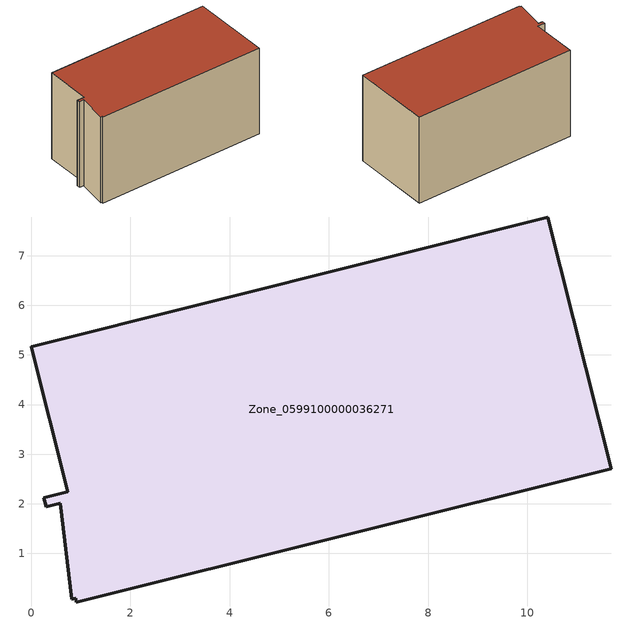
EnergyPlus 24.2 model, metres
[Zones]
Zone_0599100000036271
 floor ground (C_G): 0.31,1.94 0.26,2.12 0.74,2.24 0,5.16 10.42,7.78 11.69,2.71 0.9,0.02 0.9,0.1 0.82,0.08 0.59,2.01 z0
 wall outside (C_F): 0.26,2.12 0.31,1.94 0.59,2.01 0.82,0.08 0.9,0.1 0.9,0.02 11.69,2.71 10.42,7.78 0,5.16 0.74,2.24 0.26,2.12 z0:5.91
 roof outside (C_R): 0.59,2.01 0.82,0.08 0.9,0.1 0.9,0.02 11.69,2.71 10.42,7.78 0,5.16 0.74,2.24 0.26,2.12 0.31,1.94 z5.91
[BUILDING]
Pand.0599100000036271: North Axis=0; Terrain=City; Loads Convergence Tolerance Value=0.04; Temperature Convergence Tolerance Value=0.4; Solar Distribution=FullExterior; Maximum Number of Warmup Days=25; Minimum Number of Warmup Days=1
[Site:Location]
Rotterdam.The.Hague.AP_ZH_NLD Design_Conditions: Latitude=51.96; Longitude=4.45; Time Zone=1; Elevation=-4.5
[SITE:GROUNDTEMPERATURE:BUILDINGSURFACE]
18, 18, 18, 18, 18, 18, 18, 18, 18, 18, 18, 18
[MATERIAL] Thermal Absorptance=0.9; Solar Absorptance=0.7; Visible Absorptance=0.7
Name | Roughness | Thickness | Conductivity | Density | Specific Heat
G.TI.1992-2005 | MediumSmooth | 0.15 | 0.06 | 540 | 1210
F.TI.1992-2005 | Rough | 0.3 | 0.12 | 1920 | 840
R.TI.1992-2005 | MediumRough | 0.2 | 0.08 | 1500 | 1000
[CONSTRUCTION]
C_G: G.TI.1992-2005
C_F: F.TI.1992-2005
C_R: R.TI.1992-2005
[ZONE]
Zone_0599100000036271: Type=1; Multiplier=1; Ceiling Height=Autocalculate; Volume=Autocalculate; Floor Area=autocalculate; Part of Total Floor Area=Yes
[ZONEINFILTRATION:DESIGNFLOWRATE]
Infil_Zone_0599100000036271: Zone or ZoneList or Space or SpaceList=Zone_0599100000036271; Schedule=AlwaysOn; Design Flow Rate Calculation Method=Flow/Area; Flow Rate per Floor Area=0.0015; Constant Term Coefficient=1; Temperature Term Coefficient=0; Velocity Term Coefficient=0; Velocity Squared Term Coefficient=0
[HVACTEMPLATE:ZONE:IDEALLOADSAIRSYSTEM]
Zone_0599100000036271: Maximum Heating Supply Air Temperature=50; Minimum Cooling Supply Air Temperature=13; Maximum Heating Supply Air Humidity Ratio=0.0156; Minimum Cooling Supply Air Humidity Ratio=0.0077; Heating Limit=NoLimit; Cooling Limit=NoLimit; Dehumidification Control Type=ConstantSensibleHeatRatio; Cooling Sensible Heat Ratio=0.7; Dehumidification Setpoint=60; Humidification Control Type=None; Humidification Setpoint=30; Outdoor Air Method=None; Outdoor Air Flow Rate per Person=0.00944; Outdoor Air Flow Rate per Zone Floor Area=0; Outdoor Air Flow Rate per Zone=0; Demand Controlled Ventilation Type=None; Outdoor Air Economizer Type=NoEconomizer; Heat Recovery Type=None; Sensible Heat Recovery Effectiveness=0.7; Latent Heat Recovery Effectiveness=0.65
[ZONECONTROL:THERMOSTAT]
ThermostatControl_Zone_0599100000036271: Zone or ZoneList=Zone_0599100000036271; Control Type Schedule=DualSetpointControlType; Control 1=Thermostat_Zone_0599100000036271; Temperature Difference Between Cutout And Setpoint=0
[THERMOSTATSETPOINT:DUALSETPOINT]
Thermostat_Zone_0599100000036271: Heating Setpoint Temperature Schedule=HeatingSetpoint_Zone_0599100000036271; Cooling Setpoint Temperature Schedule=CoolingSetpoint_Zone_0599100000036271
[SCHEDULE:COMPACT]
HeatingSetpoint_Zone_0599100000036271: Through: 12/31, For: AllDays, Until: 24:00, 21
CoolingSetpoint_Zone_0599100000036271: Through: 12/31, For: AllDays, Until: 24:00, 24
DualSetpointControlType: Through: 12/31, For: AllDays, Until: 24:00, 4
AlwaysOn: Through: 12/31, For: AllDays, Until: 24:00, 1
